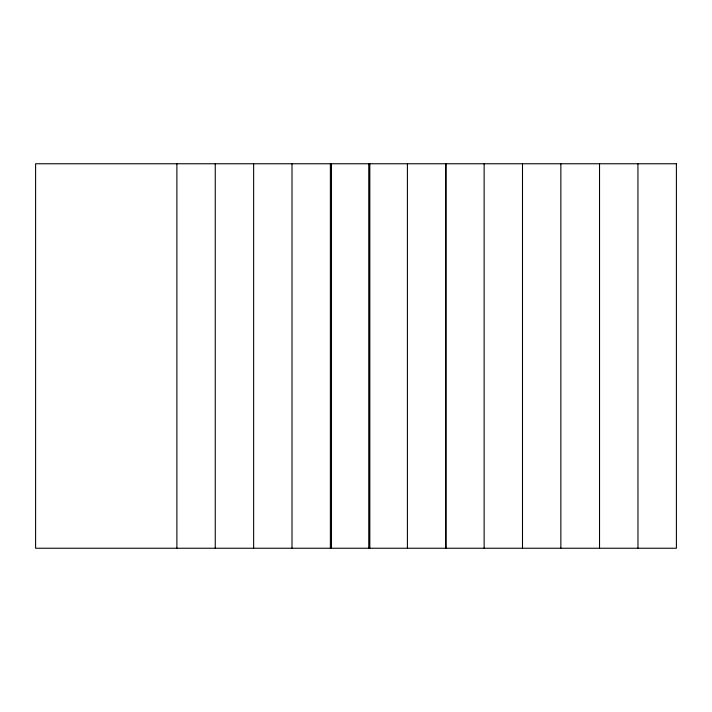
<?xml version="1.0" encoding="UTF-8"?>
<svg xmlns="http://www.w3.org/2000/svg" width="712" height="712" viewBox="0 0 712 712"><rect width="100%" height="100%" fill="white"/><g stroke="black" fill="none" stroke-linecap="round" stroke-linejoin="round"><path stroke-width="1.07" d="M637.943 163.76L637.97 548.24M599.531 163.76L599.531 548.24M560.86 163.76L560.86 548.24M522.501 163.76L522.501 548.24M484.133 163.76L484.133 548.24M445.917 163.76L445.917 548.24M445.774 163.76L445.774 548.24M407.406 163.76L407.406 548.24M369.822 163.76L369.822 548.24M368.763 163.76L368.763 548.24M331.481 163.76L331.481 548.24M330.386 163.76L330.386 548.24M292.009 163.76L292.009 548.24M253.632 163.76L253.632 548.24M215.255 163.76L215.255 548.24M176.887 163.76L176.887 548.24M676.4 163.76L35.6 163.76L35.6 548.24L676.4 548.24L676.4 163.76"/></g></svg>
